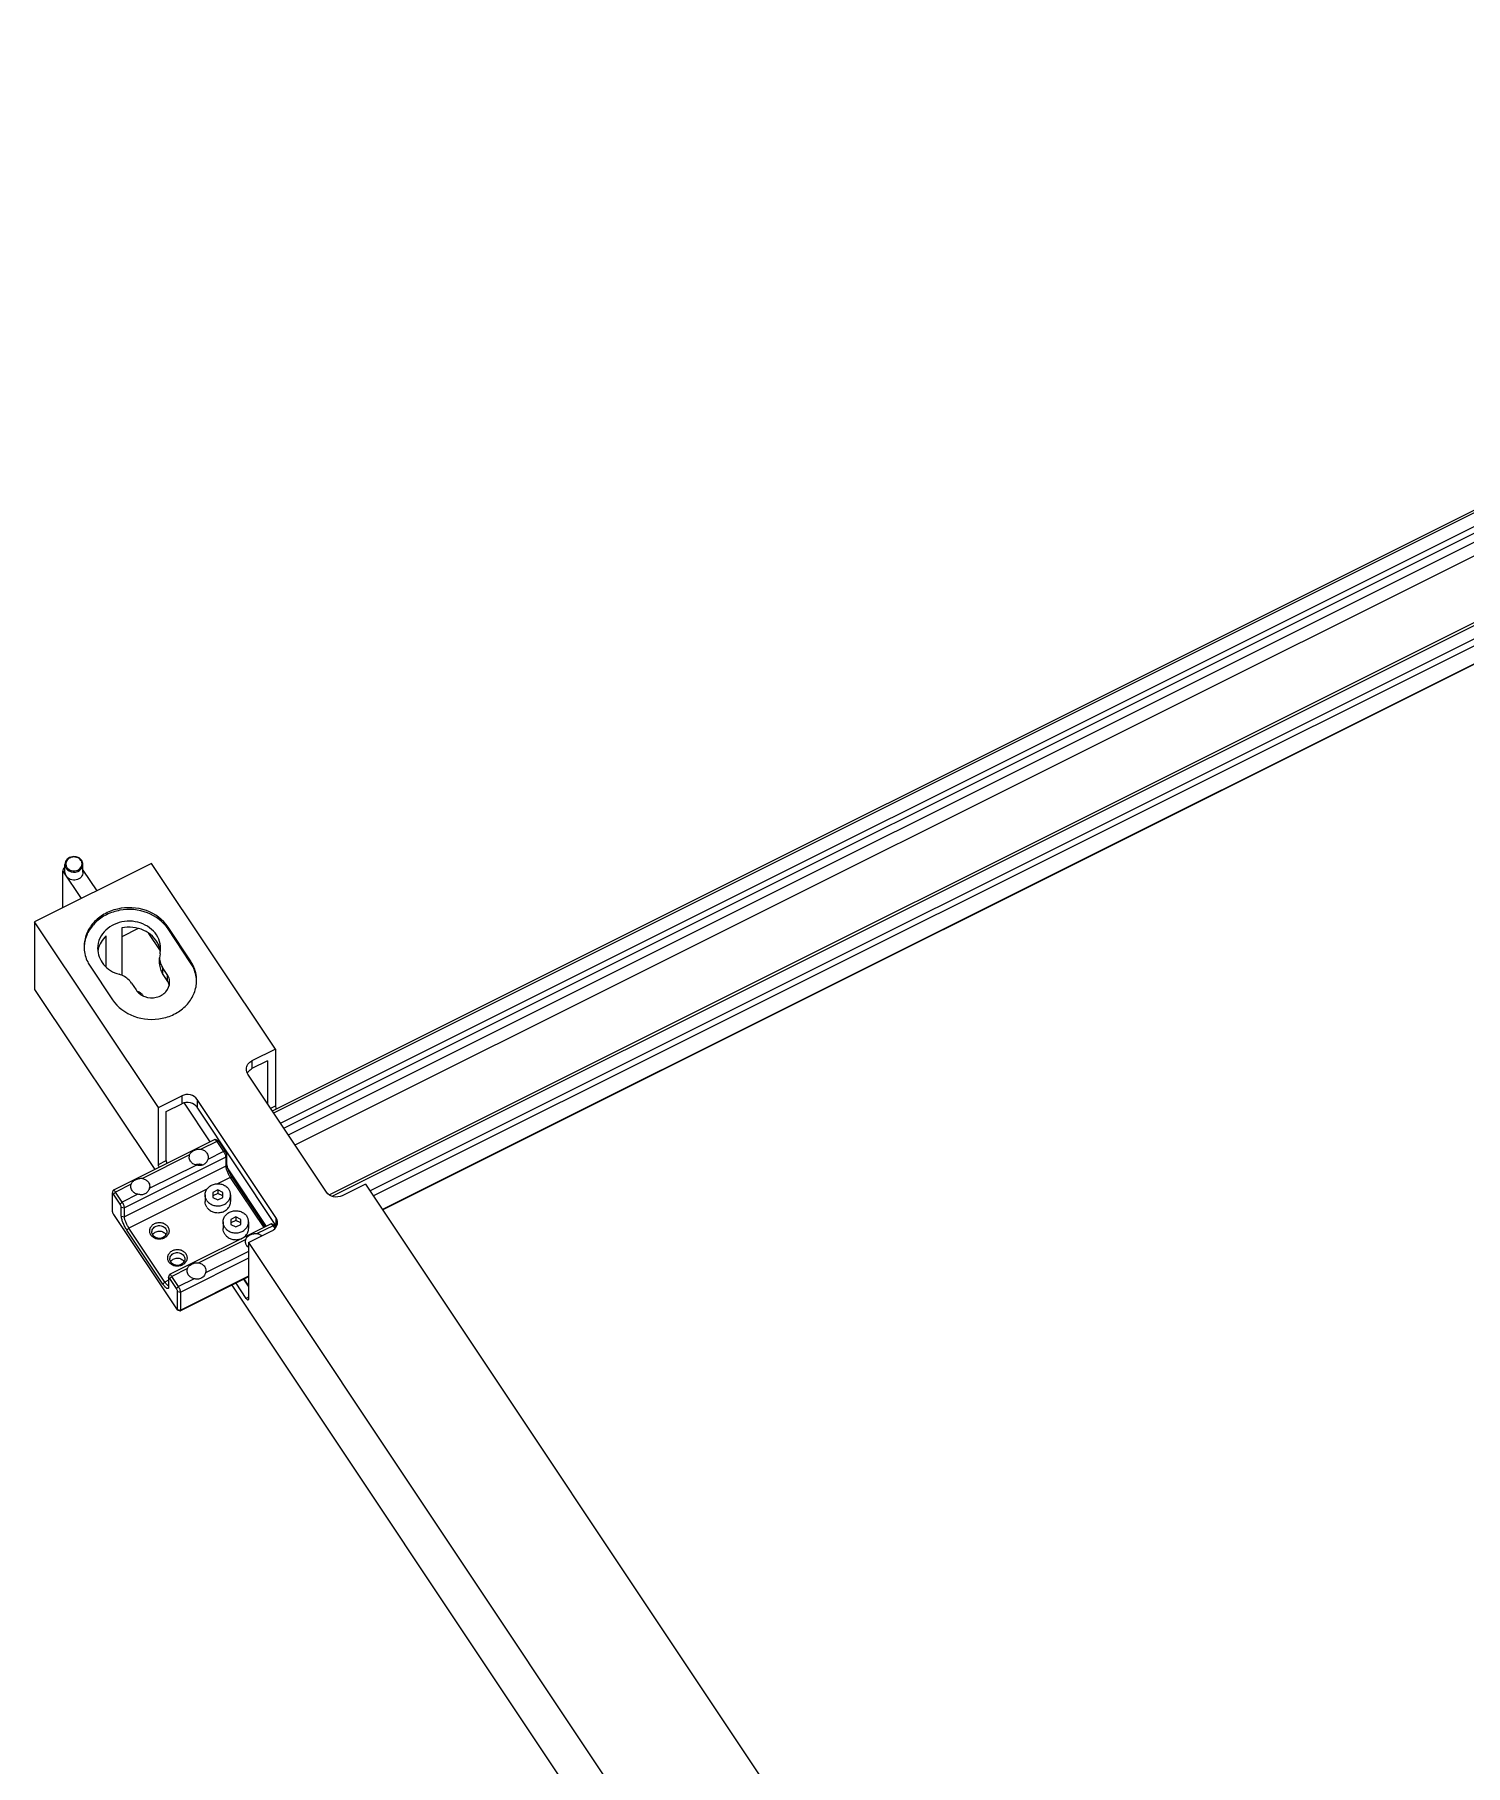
# Model space of a CAD drawing. Header units: millimetres. Extents: x 9226 to 36041, y 16031 to 21779.
# Drawn here: x 17609.1 to 17768, y 16771 to 16963.3 of the extents above; entities that cross this region are included whole.
import ezdxf

# ---------------------------------------------------------------- set-up
doc = ezdxf.new("R2010")
doc.units = ezdxf.units.MM
doc.layers.add('02___PRT_ALL_AXES', color=7, linetype='Continuous')

msp = doc.modelspace()

# ---------------------------------------------------------------- linework, layer by layer
at = {"color": 7, "linetype": 'Continuous', "lineweight": -3}
for p, q in [((17635.538, 16843.733), (17874.657, 16963.292)), ((17636.817, 16841.813), (17875.88, 16961.345)), ((17637.317, 16841.063), (17875.88, 16960.345)), ((17638.067, 16839.938), (17873.795, 16957.802)), ((17641.864, 16834.396), (17880.907, 16953.917)), ((17646.748, 16834.279), (17878.401, 16950.105)), ((17647.748, 16832.779), (17878.401, 16948.105)), ((17647.777, 16832.734), (17878.401, 16948.046)), ((17635.873, 16850.591), (17622.123, 16871.216)), ((17609.133, 16864.721), (17609.133, 16857.221)), ((17622.883, 16844.096), (17609.133, 16864.721)), ((17617.085, 16859.745), (17617.085, 16863.176)), ((17618.817, 16864.042), (17618.817, 16858.77)), ((17620.646, 16863.977), (17618.817, 16863.063)), ((17623.099, 16861.52), (17621.832, 16863.421)), ((17623.958, 16864.134), (17623.958, 16863.934)), ((17626.458, 16860.384), (17623.958, 16864.134)), ((17626.458, 16860.184), (17623.958, 16863.934)), ((17623.059, 16861.169), (17623.009, 16860.741)), ((17623.059, 16861.169), (17623.127, 16861.769)), ((17615.298, 16859.803), (17617.798, 16856.053)), ((17623.009, 16860.066), (17623.009, 16860.741)), ((17623.344, 16859.658), (17623.344, 16858.983)), ((17623.86, 16858.885), (17623.344, 16859.658)), ((17626.458, 16860.384), (17626.458, 16860.184)), ((17619.88, 16857.926), (17620.396, 16857.153)), ((17623.86, 16858.21), (17623.344, 16858.983)), ((17623.86, 16858.885), (17623.86, 16858.21)), ((17609.133, 16857.221), (17622.478, 16837.203)), ((17635.873, 16850.591), (17633.275, 16849.292)), ((17635.873, 16850.591), (17635.873, 16844.266)), ((17641.567, 16834.688), (17632.817, 16847.813)), ((17633.275, 16849.292), (17633.275, 16848.417)), ((17635.007, 16849.283), (17633.275, 16848.417)), ((17635.007, 16849.283), (17635.007, 16844.529)), ((17622.883, 16844.096), (17625.481, 16845.395)), ((17622.883, 16837.771), (17622.883, 16844.096)), ((17623.749, 16843.654), (17625.481, 16844.52)), ((17625.481, 16845.395), (17625.481, 16844.52)), ((17625.724, 16844.592), (17628.607, 16840.267)), ((17627.188, 16844.999), (17627.188, 16844.124)), ((17635.938, 16831.874), (17627.188, 16844.999)), ((17635.938, 16830.999), (17627.188, 16844.124)), ((17635.355, 16844.007), (17635.873, 16844.266)), ((17623.749, 16838.204), (17623.749, 16843.654)), ((17629.139, 16840.533), (17617.88, 16834.904)), ((17629.362, 16840.336), (17627.617, 16839.463)), ((17629.485, 16840.417), (17629.175, 16840.532)), ((17629.362, 16840.336), (17630.112, 16839.211)), ((17629.579, 16840.319), (17629.362, 16840.336)), ((17629.579, 16840.319), (17630.329, 16839.194)), ((17630.362, 16838.586), (17619.104, 16832.957)), ((17622.883, 16837.771), (17623.749, 16838.204)), ((17630.112, 16839.211), (17628.367, 16838.338)), ((17630.329, 16839.194), (17630.112, 16839.211)), ((17630.454, 16838.882), (17630.362, 16838.586)), ((17630.362, 16838.586), (17630.362, 16837.586)), ((17630.454, 16838.882), (17630.454, 16837.882)), ((17630.362, 16837.586), (17619.104, 16831.957)), ((17623.844, 16837.886), (17623.82, 16837.922)), ((17630.862, 16836.336), (17629.434, 16835.622)), ((17630.454, 16837.882), (17630.362, 16837.586)), ((17630.589, 16837.294), (17634.857, 16830.892)), ((17630.862, 16836.336), (17634.583, 16830.755)), ((17631.079, 16836.319), (17630.862, 16836.336)), ((17631.079, 16836.319), (17634.737, 16830.832)), ((17617.765, 16834.557), (17617.762, 16834.536)), ((17617.762, 16834.536), (17617.762, 16832.536)), ((17617.765, 16834.557), (17617.859, 16834.874)), ((17617.887, 16834.473), (17618.104, 16834.707)), ((17618.637, 16833.348), (17617.887, 16834.473)), ((17619.849, 16835.579), (17618.104, 16834.707)), ((17618.854, 16833.582), (17618.104, 16834.707)), ((17620.599, 16834.454), (17618.854, 16833.582)), ((17628.277, 16835.043), (17619.604, 16830.707)), ((17629.481, 16834.954), (17628.922, 16834.674)), ((17628.922, 16834.674), (17628.922, 16834.116)), ((17629.481, 16834.554), (17628.922, 16834.274)), ((17629.481, 16834.954), (17629.481, 16834.554)), ((17630.039, 16834.674), (17629.481, 16834.954)), ((17630.039, 16834.274), (17629.481, 16834.554)), ((17630.039, 16834.116), (17630.039, 16834.674)), ((17645.873, 16835.591), (17643.275, 16834.292)), ((17645.873, 16835.591), (17765.248, 16656.529)), ((17618.637, 16833.348), (17618.854, 16833.582)), ((17618.762, 16832.036), (17618.762, 16833.036)), ((17618.762, 16833.036), (17619.104, 16832.957)), ((17619.104, 16831.957), (17619.104, 16832.957)), ((17628.922, 16834.116), (17629.481, 16833.836)), ((17629.481, 16833.836), (17630.039, 16834.116)), ((17617.887, 16832.223), (17624.887, 16821.723)), ((17618.762, 16832.036), (17619.104, 16831.957)), ((17619.387, 16830.473), (17619.604, 16830.707)), ((17623.387, 16824.473), (17619.387, 16830.473)), ((17623.604, 16824.707), (17619.604, 16830.707)), ((17635.389, 16831.158), (17624.13, 16825.529)), ((17631.481, 16831.954), (17630.922, 16831.674)), ((17630.922, 16831.674), (17630.922, 16831.116)), ((17631.481, 16831.554), (17630.922, 16831.274)), ((17630.922, 16831.116), (17631.481, 16830.836)), ((17631.481, 16831.954), (17631.481, 16831.554)), ((17632.039, 16831.674), (17631.481, 16831.954)), ((17632.039, 16831.274), (17631.481, 16831.554)), ((17631.481, 16830.836), (17632.039, 16831.116)), ((17632.039, 16831.116), (17632.039, 16831.674)), ((17632.883, 16829.096), (17635.481, 16830.395)), ((17635.612, 16830.961), (17633.867, 16830.088)), ((17635.735, 16831.042), (17635.425, 16831.157)), ((17635.612, 16830.961), (17635.818, 16830.651)), ((17635.829, 16830.944), (17635.612, 16830.961)), ((17635.829, 16830.944), (17635.922, 16830.804)), ((17635.938, 16831.874), (17635.938, 16830.999)), ((17632.883, 16829.096), (17632.883, 16822.771)), ((17632.883, 16829.096), (17752.258, 16650.033)), ((17632.883, 16827.346), (17625.354, 16823.582)), ((17623.387, 16824.473), (17623.604, 16824.707)), ((17624.012, 16824.911), (17623.604, 16824.707)), ((17624.015, 16825.182), (17624.012, 16825.161)), ((17624.012, 16825.161), (17624.012, 16824.161)), ((17624.015, 16825.182), (17624.109, 16825.499)), ((17624.137, 16825.098), (17624.354, 16825.332)), ((17624.887, 16823.973), (17624.137, 16825.098)), ((17626.099, 16826.204), (17624.354, 16825.332)), ((17625.104, 16824.207), (17624.354, 16825.332)), ((17626.849, 16825.079), (17625.104, 16824.207)), ((17632.883, 16825.287), (17625.327, 16821.509)), ((17632.883, 16825.346), (17625.354, 16821.582)), ((17632.633, 16822.896), (17631.5, 16824.595)), ((17632.883, 16824.253), (17632.366, 16825.028)), ((17632.883, 16824.328), (17632.403, 16825.047)), ((17624.012, 16824.161), (17624, 16824.054)), ((17624.887, 16823.973), (17625.104, 16824.207)), ((17625.012, 16821.661), (17625.012, 16823.661)), ((17625.012, 16823.661), (17625.354, 16823.582)), ((17625.354, 16821.582), (17625.354, 16823.582)), ((17631.037, 16824.364), (17751.853, 16643.14)), ((17632.883, 16823.021), (17632.633, 16822.896)), ((17632.883, 16822.771), (17632.856, 16822.699)), ((17624.981, 16821.625), (17625.291, 16821.51)), ((17625.012, 16821.661), (17625.354, 16821.582))]:
    msp.add_line(p, q, dxfattribs=at)
for centre, radius, start, end in [((17613.447, 16871.275), 0.886, 228.26237, 239.40223), ((17618.379, 16861.969), 3.752, 180.00327, 183.01692), ((17618.78, 16861.091), 2.652, 167.802, 171.30641), ((17620.388, 16861.068), 2.743, 14.27538, 24.38868), ((17620.467, 16861.089), 2.661, 7.75745, 14.245), ((17622.494, 16857.299), 1.641, 23.79546, 33.70389), ((17622.558, 16857.327), 1.571, 13.07667, 23.80462), ((17622.621, 16858.018), 1.507, 0.01107, 11.52402), ((17623.388, 16858.218), 3.739, 356.84411, 0.00268), ((17635.083, 16830.429), 1.027, 27.73322, 33.69294)]:
    msp.add_arc(centre, radius, start, end, dxfattribs=at)
for points in [[(17612.572, 16871.422), (17612.527, 16871.324), (17612.503, 16871.214), (17612.503, 16871.106)], [(17612.503, 16871.106), (17612.503, 16870.955), (17612.553, 16870.799), (17612.637, 16870.673)], [(17612.605, 16871.098), (17612.616, 16870.981), (17612.658, 16870.864), (17612.723, 16870.766)], [(17612.723, 16870.766), (17612.761, 16870.71), (17612.806, 16870.659), (17612.857, 16870.614)], [(17613.637, 16871.927), (17613.505, 16871.944), (17613.366, 16871.935), (17613.238, 16871.901)], [(17614.066, 16871.821), (17613.941, 16871.896), (17613.797, 16871.943), (17613.652, 16871.962)], [(17614.369, 16871.539), (17614.292, 16871.654), (17614.185, 16871.751), (17614.066, 16871.821)], [(17614.4, 16871.214), (17614.39, 16871.331), (17614.347, 16871.448), (17614.282, 16871.546)], [(17614.341, 16870.871), (17614.389, 16870.977), (17614.41, 16871.099), (17614.4, 16871.214)], [(17614.503, 16871.106), (17614.503, 16871.257), (17614.453, 16871.413), (17614.369, 16871.539)], [(17614.434, 16870.79), (17614.478, 16870.888), (17614.503, 16870.998), (17614.503, 16871.106)], [(17612.637, 16870.673), (17612.674, 16870.617), (17612.718, 16870.565), (17612.767, 16870.519)], [(17617.085, 16863.176), (17616.861, 16862.971), (17616.663, 16862.732), (17616.509, 16862.47)], [(17616.393, 16862.926), (17616.223, 16862.569), (17616.128, 16862.164), (17616.128, 16861.769)], [(17616.509, 16862.47), (17616.361, 16862.217), (17616.25, 16861.938), (17616.188, 16861.652)], [(17623.009, 16860.741), (17623.009, 16860.53), (17623.046, 16860.317), (17623.115, 16860.118)], [(17623.009, 16860.066), (17623.009, 16859.862), (17623.043, 16859.655), (17623.108, 16859.462)], [(17623.108, 16859.462), (17623.165, 16859.293), (17623.245, 16859.131), (17623.344, 16858.983)], [(17623.115, 16860.118), (17623.171, 16859.956), (17623.249, 16859.801), (17623.344, 16859.658)], [(17624.097, 16858.319), (17624.056, 16858.52), (17623.973, 16858.714), (17623.86, 16858.885)], [(17632.817, 16847.813), (17632.713, 16847.97), (17632.65, 16848.166), (17632.65, 16848.355)], [(17632.758, 16847.92), (17632.798, 16847.998), (17632.849, 16848.072), (17632.908, 16848.139)], [(17632.908, 16848.139), (17633.01, 16848.253), (17633.138, 16848.348), (17633.275, 16848.417)], [(17636.106, 16831.332), (17636.106, 16831.521), (17636.043, 16831.717), (17635.938, 16831.874)], [(17636.063, 16831.052), (17636.091, 16831.143), (17636.106, 16831.238), (17636.106, 16831.332)]]:
    msp.add_open_spline(points, degree=3, dxfattribs=at)
for points, knots in [([(17613.652, 16871.962), (17613.435, 16871.991), (17612.989, 16871.927), (17612.656, 16871.608), (17612.572, 16871.422)], [0, 0, 0, 0, 0.5182863, 1, 1, 1, 1]), ([(17613.238, 16871.901), (17613.055, 16871.852), (17612.716, 16871.654), (17612.59, 16871.27), (17612.605, 16871.098)], [0, 0, 0, 0, 0.5216558, 1, 1, 1, 1]), ([(17612.767, 16870.519), (17613, 16870.301), (17613.694, 16870.099), (17614.307, 16870.511), (17614.434, 16870.79)], [0, 0, 0, 0, 0.5103461, 1, 1, 1, 1]), ([(17612.996, 16870.512), (17613.219, 16870.38), (17613.777, 16870.3), (17614.239, 16870.648), (17614.341, 16870.871)], [0, 0, 0, 0, 0.5146631, 1, 1, 1, 1]), ([(17614.282, 16871.546), (17614.178, 16871.702), (17613.951, 16871.862), (17613.703, 16871.918), (17613.637, 16871.927)], [0, 0, 0, 0, 0.7378243, 1, 1, 1, 1]), ([(17623.958, 16864.134), (17623.397, 16864.975), (17621.578, 16866.294), (17618.824, 16866.421), (17616.829, 16865.65), (17615.613, 16864.679), (17614.815, 16863.409), (17614.628, 16862.441), (17614.628, 16861.969)], [0, 0, 0, 0, 0.2477062, 0.5099451, 0.6400479, 0.765005, 0.8843447, 1, 1, 1, 1]), ([(17623.958, 16863.934), (17623.419, 16864.741), (17621.7, 16866.025), (17619.069, 16866.235), (17617.112, 16865.593), (17615.875, 16864.737), (17614.996, 16863.584), (17614.71, 16862.674), (17614.655, 16862.221)], [0, 0, 0, 0, 0.2465385, 0.5077957, 0.6380901, 0.7638007, 0.884032, 1, 1, 1, 1]), ([(17623.128, 16861.769), (17623.128, 16862.116), (17622.982, 16862.83), (17622.152, 16864.076), (17620.316, 16864.976), (17617.937, 16864.695), (17616.708, 16863.585), (17616.393, 16862.926)], [0, 0, 0, 0, 0.1165566, 0.2370696, 0.4919815, 0.7550291, 1, 1, 1, 1]), ([(17622.886, 16862.2), (17622.573, 16862.891), (17621.297, 16864.059), (17619.615, 16864.207), (17618.817, 16864.042)], [0, 0, 0, 0, 0.4818637, 1, 1, 1, 1]), ([(17614.633, 16861.771), (17614.66, 16861.253), (17614.849, 16860.555), (17615.199, 16859.951), (17615.298, 16859.803)], [0, 0, 0, 0, 0.7449159, 1, 1, 1, 1]), ([(17616.128, 16861.769), (17616.128, 16861.139), (17616.65, 16859.801), (17617.856, 16859.087), (17618.512, 16858.896)], [0, 0, 0, 0, 0.4794417, 1, 1, 1, 1]), ([(17627.128, 16858.219), (17627.128, 16858.785), (17626.945, 16859.56), (17626.566, 16860.222), (17626.458, 16860.384)], [0, 0, 0, 0, 0.7444599, 1, 1, 1, 1]), ([(17627.123, 16858.216), (17627.095, 16858.735), (17626.906, 16859.432), (17626.556, 16860.036), (17626.458, 16860.184)], [0, 0, 0, 0, 0.7450472, 1, 1, 1, 1]), ([(17617.798, 16856.053), (17618.348, 16855.227), (17620.122, 16853.925), (17622.82, 16853.759), (17624.799, 16854.47), (17626.026, 16855.389), (17626.863, 16856.605), (17627.096, 16857.548), (17627.122, 16858.012)], [0, 0, 0, 0, 0.2471803, 0.5089923, 0.6391957, 0.7645032, 0.8842375, 1, 1, 1, 1]), ([(17619.88, 16857.926), (17619.804, 16858.04), (17619.445, 16858.48), (17618.923, 16858.776), (17618.512, 16858.896)], [0, 0, 0, 0, 0.2426117, 1, 1, 1, 1]), ([(17620.396, 16857.153), (17620.62, 16856.816), (17621.348, 16856.289), (17622.449, 16856.237), (17623.247, 16856.547), (17623.879, 16857.044), (17624.128, 16857.641), (17624.128, 16858.019)], [0, 0, 0, 0, 0.2486924, 0.5119558, 0.6425666, 0.7680098, 1, 1, 1, 1]), ([(17632.65, 16848.355), (17632.65, 16848.543), (17632.777, 16848.941), (17633.094, 16849.202), (17633.275, 16849.292)], [0, 0, 0, 0, 0.4833592, 1, 1, 1, 1]), ([(17627.188, 16844.999), (17627.02, 16845.251), (17626.437, 16845.619), (17625.765, 16845.537), (17625.481, 16845.395)], [0, 0, 0, 0, 0.4883826, 1, 1, 1, 1]), ([(17627.188, 16844.124), (17627.02, 16844.376), (17626.437, 16844.744), (17625.765, 16844.662), (17625.481, 16844.52)], [0, 0, 0, 0, 0.4883826, 1, 1, 1, 1]), ([(17635.873, 16844.266), (17635.873, 16844.246), (17635.886, 16844.135), (17635.924, 16844.03), (17635.959, 16843.948)], [0, 0, 0, 0, 0.1867701, 1, 1, 1, 1]), ([(17629.139, 16840.533), (17629.141, 16840.534), (17629.153, 16840.538), (17629.166, 16840.536), (17629.175, 16840.532)], [0, 0, 0, 0, 0.2215977, 1, 1, 1, 1]), ([(17629.175, 16840.532), (17629.189, 16840.527), (17629.22, 16840.507), (17629.286, 16840.444), (17629.331, 16840.382), (17629.362, 16840.336)], [0, 0, 0, 0, 0.1648311, 0.3902179, 1, 1, 1, 1]), ([(17629.485, 16840.417), (17629.502, 16840.411), (17629.536, 16840.378), (17629.563, 16840.342), (17629.579, 16840.319)], [0, 0, 0, 0, 0.3888628, 1, 1, 1, 1]), ([(17623.749, 16838.204), (17623.749, 16838.186), (17623.759, 16838.088), (17623.791, 16837.995), (17623.82, 16837.922)], [0, 0, 0, 0, 0.1893398, 1, 1, 1, 1]), ([(17630.112, 16839.211), (17630.183, 16839.105), (17630.269, 16838.939), (17630.342, 16838.726), (17630.362, 16838.628), (17630.362, 16838.586)], [0, 0, 0, 0, 0.562563, 0.8148124, 1, 1, 1, 1]), ([(17630.329, 16839.194), (17630.364, 16839.141), (17630.407, 16839.058), (17630.444, 16838.952), (17630.454, 16838.902), (17630.454, 16838.882)], [0, 0, 0, 0, 0.5625527, 0.8148066, 1, 1, 1, 1]), ([(17622.969, 16837.452), (17622.956, 16837.483), (17622.917, 16837.586), (17622.883, 16837.694), (17622.883, 16837.771)], [0, 0, 0, 0, 0.3040523, 1, 1, 1, 1]), ([(17626.95, 16837.749), (17627.089, 16837.802), (17627.39, 16837.852), (17627.688, 16837.785), (17627.822, 16837.723)], [0, 0, 0, 0, 0.500952, 1, 1, 1, 1]), ([(17627.119, 16837.699), (17627.207, 16837.724), (17627.393, 16837.746), (17627.576, 16837.709), (17627.661, 16837.676)], [0, 0, 0, 0, 0.5011157, 1, 1, 1, 1]), ([(17630.362, 16837.586), (17630.362, 16837.548), (17630.371, 16837.464), (17630.413, 16837.271), (17630.509, 16836.996), (17630.664, 16836.661), (17630.792, 16836.44), (17630.862, 16836.336)], [0, 0, 0, 0, 0.0826969, 0.1853146, 0.4373164, 0.7223685, 1, 1, 1, 1]), ([(17630.454, 16837.882), (17630.454, 16837.835), (17630.465, 16837.73), (17630.517, 16837.488), (17630.637, 16837.145), (17630.831, 16836.726), (17630.992, 16836.45), (17631.079, 16836.319)], [0, 0, 0, 0, 0.0827028, 0.1853091, 0.4373155, 0.7223759, 1, 1, 1, 1]), ([(17617.887, 16834.473), (17617.874, 16834.493), (17617.851, 16834.525), (17617.818, 16834.558), (17617.795, 16834.572), (17617.781, 16834.575), (17617.769, 16834.569), (17617.766, 16834.561), (17617.765, 16834.557)], [0, 0, 0, 0, 0.400235, 0.6919062, 0.7916329, 0.864516, 0.9258416, 1, 1, 1, 1]), ([(17617.88, 16834.904), (17617.878, 16834.903), (17617.867, 16834.896), (17617.862, 16834.883), (17617.859, 16834.874)], [0, 0, 0, 0, 0.2215189, 1, 1, 1, 1]), ([(17618.104, 16834.707), (17618.083, 16834.739), (17618.042, 16834.795), (17617.988, 16834.855), (17617.947, 16834.888), (17617.918, 16834.905), (17617.892, 16834.91), (17617.88, 16834.904)], [0, 0, 0, 0, 0.3714583, 0.6674595, 0.7822184, 0.8741057, 1, 1, 1, 1]), ([(17643.275, 16834.292), (17642.99, 16834.15), (17642.319, 16834.068), (17641.736, 16834.436), (17641.567, 16834.688)], [0, 0, 0, 0, 0.5116174, 1, 1, 1, 1]), ([(17617.762, 16832.536), (17617.762, 16832.515), (17617.772, 16832.466), (17617.809, 16832.359), (17617.852, 16832.276), (17617.887, 16832.223)], [0, 0, 0, 0, 0.1851934, 0.4374473, 1, 1, 1, 1]), ([(17618.762, 16833.036), (17618.762, 16833.057), (17618.752, 16833.106), (17618.716, 16833.213), (17618.673, 16833.295), (17618.637, 16833.348)], [0, 0, 0, 0, 0.1851934, 0.4374473, 1, 1, 1, 1]), ([(17619.104, 16832.957), (17619.104, 16832.998), (17619.084, 16833.097), (17619.01, 16833.31), (17618.924, 16833.476), (17618.854, 16833.582)], [0, 0, 0, 0, 0.1851876, 0.437437, 1, 1, 1, 1]), ([(17619.387, 16830.473), (17619.3, 16830.604), (17619.14, 16830.88), (17618.946, 16831.299), (17618.826, 16831.642), (17618.773, 16831.884), (17618.762, 16831.989), (17618.762, 16832.036)], [0, 0, 0, 0, 0.2776241, 0.5626845, 0.8146909, 0.9172972, 1, 1, 1, 1]), ([(17619.604, 16830.707), (17619.534, 16830.811), (17619.406, 16831.032), (17619.25, 16831.367), (17619.155, 16831.642), (17619.113, 16831.835), (17619.104, 16831.919), (17619.104, 16831.957)], [0, 0, 0, 0, 0.2776315, 0.5626836, 0.8146854, 0.9173031, 1, 1, 1, 1]), ([(17622.054, 16829.932), (17621.986, 16830.034), (17621.891, 16830.27), (17621.921, 16830.651), (17622.118, 16830.987), (17622.443, 16831.228), (17622.844, 16831.344), (17623.266, 16831.321), (17623.647, 16831.161), (17623.845, 16830.971), (17623.916, 16830.863)], [0, 0, 0, 0, 0.117856, 0.2338138, 0.3534079, 0.4797295, 0.6117917, 0.7455219, 0.8760105, 1, 1, 1, 1]), ([(17623.916, 16830.863), (17623.985, 16830.76), (17624.08, 16830.525), (17624.05, 16830.144), (17623.853, 16829.807), (17623.528, 16829.566), (17623.127, 16829.451), (17622.705, 16829.474), (17622.323, 16829.633), (17622.126, 16829.824), (17622.054, 16829.932)], [0, 0, 0, 0, 0.117856, 0.2338138, 0.3534079, 0.4797295, 0.6117917, 0.7455219, 0.8760105, 1, 1, 1, 1]), ([(17622.16, 16830.272), (17622.16, 16830.35), (17622.191, 16830.51), (17622.323, 16830.72), (17622.524, 16830.88), (17622.771, 16830.975), (17623.04, 16830.998), (17623.303, 16830.945), (17623.534, 16830.823), (17623.654, 16830.698), (17623.7, 16830.63)], [0, 0, 0, 0, 0.1149883, 0.2336335, 0.3578641, 0.4872103, 0.6192434, 0.7505803, 0.8780737, 1, 1, 1, 1]), ([(17623.7, 16830.63), (17623.735, 16830.577), (17623.791, 16830.461), (17623.81, 16830.335), (17623.81, 16830.272)], [0, 0, 0, 0, 0.5052831, 1, 1, 1, 1]), ([(17635.389, 16831.158), (17635.391, 16831.159), (17635.403, 16831.163), (17635.416, 16831.161), (17635.425, 16831.157)], [0, 0, 0, 0, 0.2215977, 1, 1, 1, 1]), ([(17635.425, 16831.157), (17635.439, 16831.152), (17635.47, 16831.132), (17635.536, 16831.069), (17635.581, 16831.007), (17635.612, 16830.961)], [0, 0, 0, 0, 0.1648311, 0.3902179, 1, 1, 1, 1]), ([(17635.481, 16830.395), (17635.55, 16830.43), (17635.804, 16830.585), (17635.998, 16830.843), (17636.063, 16831.052)], [0, 0, 0, 0, 0.2624363, 1, 1, 1, 1]), ([(17635.735, 16831.042), (17635.752, 16831.036), (17635.786, 16831.003), (17635.813, 16830.967), (17635.829, 16830.944)], [0, 0, 0, 0, 0.3888628, 1, 1, 1, 1]), ([(17622.271, 16829.915), (17622.236, 16829.968), (17622.18, 16830.083), (17622.16, 16830.21), (17622.16, 16830.272)], [0, 0, 0, 0, 0.5052831, 1, 1, 1, 1]), ([(17623.81, 16830.272), (17623.81, 16830.194), (17623.78, 16830.035), (17623.648, 16829.825), (17623.447, 16829.665), (17623.2, 16829.569), (17622.931, 16829.547), (17622.668, 16829.599), (17622.437, 16829.722), (17622.317, 16829.846), (17622.271, 16829.915)], [0, 0, 0, 0, 0.1149883, 0.2336335, 0.3578641, 0.4872103, 0.6192434, 0.7505803, 0.8780737, 1, 1, 1, 1]), ([(17624.054, 16826.932), (17623.986, 16827.034), (17623.891, 16827.27), (17623.921, 16827.651), (17624.118, 16827.987), (17624.443, 16828.228), (17624.844, 16828.344), (17625.266, 16828.321), (17625.647, 16828.161), (17625.845, 16827.971), (17625.916, 16827.863)], [0, 0, 0, 0, 0.117856, 0.2338138, 0.3534079, 0.4797295, 0.6117917, 0.7455219, 0.8760105, 1, 1, 1, 1]), ([(17625.916, 16827.863), (17625.985, 16827.76), (17626.08, 16827.525), (17626.05, 16827.144), (17625.853, 16826.807), (17625.528, 16826.566), (17625.127, 16826.451), (17624.705, 16826.474), (17624.323, 16826.633), (17624.126, 16826.824), (17624.054, 16826.932)], [0, 0, 0, 0, 0.117856, 0.2338138, 0.3534079, 0.4797295, 0.6117917, 0.7455219, 0.8760105, 1, 1, 1, 1]), ([(17624.16, 16827.272), (17624.16, 16827.35), (17624.191, 16827.51), (17624.323, 16827.72), (17624.524, 16827.88), (17624.771, 16827.975), (17625.04, 16827.998), (17625.303, 16827.945), (17625.534, 16827.823), (17625.654, 16827.698), (17625.7, 16827.63)], [0, 0, 0, 0, 0.1149883, 0.2336335, 0.3578641, 0.4872103, 0.6192434, 0.7505803, 0.8780737, 1, 1, 1, 1]), ([(17624.271, 16826.915), (17624.236, 16826.968), (17624.18, 16827.083), (17624.16, 16827.21), (17624.16, 16827.272)], [0, 0, 0, 0, 0.5052831, 1, 1, 1, 1]), ([(17625.81, 16827.272), (17625.81, 16827.194), (17625.78, 16827.035), (17625.648, 16826.825), (17625.447, 16826.665), (17625.2, 16826.569), (17624.931, 16826.547), (17624.668, 16826.599), (17624.437, 16826.722), (17624.317, 16826.846), (17624.271, 16826.915)], [0, 0, 0, 0, 0.1149883, 0.2336335, 0.3578641, 0.4872103, 0.6192434, 0.7505803, 0.8780737, 1, 1, 1, 1]), ([(17625.7, 16827.63), (17625.735, 16827.577), (17625.791, 16827.461), (17625.81, 16827.335), (17625.81, 16827.272)], [0, 0, 0, 0, 0.5052831, 1, 1, 1, 1]), ([(17624.014, 16824.305), (17623.986, 16824.307), (17623.919, 16824.34), (17623.823, 16824.423), (17623.714, 16824.549), (17623.641, 16824.65), (17623.604, 16824.707)], [0, 0, 0, 0, 0.146086, 0.3641879, 0.6528421, 1, 1, 1, 1]), ([(17624.137, 16825.098), (17624.124, 16825.118), (17624.101, 16825.15), (17624.068, 16825.183), (17624.045, 16825.197), (17624.031, 16825.2), (17624.019, 16825.194), (17624.016, 16825.186), (17624.015, 16825.182)], [0, 0, 0, 0, 0.400235, 0.6919062, 0.7916329, 0.864516, 0.9258416, 1, 1, 1, 1]), ([(17624.13, 16825.529), (17624.128, 16825.528), (17624.117, 16825.521), (17624.112, 16825.508), (17624.109, 16825.499)], [0, 0, 0, 0, 0.2215189, 1, 1, 1, 1]), ([(17624.354, 16825.332), (17624.333, 16825.364), (17624.292, 16825.42), (17624.238, 16825.48), (17624.197, 16825.513), (17624.168, 16825.53), (17624.142, 16825.535), (17624.13, 16825.529)], [0, 0, 0, 0, 0.3714583, 0.6674595, 0.7822184, 0.8741057, 1, 1, 1, 1]), ([(17624, 16824.054), (17623.993, 16824.034), (17623.98, 16824.004), (17623.948, 16823.98), (17623.91, 16823.968), (17623.85, 16823.98), (17623.773, 16824.024), (17623.686, 16824.098), (17623.548, 16824.245), (17623.452, 16824.377), (17623.387, 16824.473)], [0, 0, 0, 0, 0.0739487, 0.1051053, 0.1360876, 0.2088536, 0.308444, 0.4391652, 0.6003023, 1, 1, 1, 1]), ([(17625.012, 16823.661), (17625.012, 16823.682), (17625.002, 16823.731), (17624.966, 16823.838), (17624.923, 16823.92), (17624.887, 16823.973)], [0, 0, 0, 0, 0.1851934, 0.4374473, 1, 1, 1, 1]), ([(17625.354, 16823.582), (17625.354, 16823.623), (17625.334, 16823.722), (17625.26, 16823.935), (17625.174, 16824.101), (17625.104, 16824.207)], [0, 0, 0, 0, 0.1851876, 0.437437, 1, 1, 1, 1]), ([(17632.856, 16822.699), (17632.827, 16822.684), (17632.721, 16822.766), (17632.671, 16822.839), (17632.633, 16822.896)], [0, 0, 0, 0, 0.3245067, 1, 1, 1, 1]), ([(17624.887, 16821.723), (17624.903, 16821.7), (17624.93, 16821.664), (17624.964, 16821.631), (17624.981, 16821.625)], [0, 0, 0, 0, 0.6111372, 1, 1, 1, 1]), ([(17624.981, 16821.625), (17624.985, 16821.624), (17624.994, 16821.621), (17625.006, 16821.628), (17625.012, 16821.643), (17625.012, 16821.654), (17625.012, 16821.661)], [0, 0, 0, 0, 0.2314874, 0.425041, 0.6659153, 1, 1, 1, 1]), ([(17625.291, 16821.51), (17625.294, 16821.509), (17625.306, 16821.505), (17625.32, 16821.505), (17625.327, 16821.509)], [0, 0, 0, 0, 0.2933967, 1, 1, 1, 1]), ([(17625.327, 16821.509), (17625.332, 16821.512), (17625.343, 16821.521), (17625.352, 16821.547), (17625.354, 16821.569), (17625.354, 16821.582)], [0, 0, 0, 0, 0.1851231, 0.5289345, 1, 1, 1, 1])]:
    msp.add_open_spline(points, degree=3, knots=knots, dxfattribs=at)
at = {"layer": '02___PRT_ALL_AXES', "color": 7, "linetype": 'Continuous', "lineweight": -3}
for p, q in [((17635.692, 16843.501), (17871.862, 16961.586)), ((17636.442, 16842.376), (17872.612, 16960.461)), ((17642.182, 16834.246), (17878.112, 16952.211)), ((17646.373, 16834.841), (17878.401, 16950.855)), ((17622.123, 16871.216), (17609.133, 16864.721)), ((17612.503, 16870.231), (17612.503, 16871.106)), ((17614.503, 16870.231), (17614.503, 16871.106)), ((17612.262, 16866.286), (17612.262, 16870.361)), ((17612.262, 16870.361), (17614.299, 16867.304)), ((17612.637, 16869.798), (17612.503, 16870.231)), ((17614.503, 16870.463), (17616.031, 16868.17)), ((17626.344, 16838.827), (17621.122, 16836.216)), ((17627.094, 16837.702), (17621.872, 16835.091)), ((17628.061, 16834.395), (17628.061, 16833.645)), ((17630.901, 16834.395), (17630.901, 16833.645)), ((17630.061, 16831.395), (17630.061, 16830.645)), ((17632.901, 16831.395), (17632.901, 16830.645)), ((17632.594, 16829.452), (17627.372, 16826.841)), ((17632.883, 16828.096), (17628.122, 16825.716))]:
    msp.add_line(p, q, dxfattribs=at)
for centre, radius, start, end in [((17613.308, 16870.181), 1.067, 140.33544, 148.3041), ((17619.803, 16855.266), 1.89, 42.42598, 54.01874), ((17623.128, 16829.624), 0.687, 29.51547, 33.69494), ((17625.128, 16826.624), 0.687, 29.51547, 33.69494)]:
    msp.add_arc(centre, radius, start, end, dxfattribs=at)
for points in [[(17612.4, 16870.741), (17612.329, 16870.626), (17612.28, 16870.494), (17612.262, 16870.361)], [(17620.913, 16856.795), (17620.814, 16856.868), (17620.706, 16856.931), (17620.595, 16856.985)], [(17626.306, 16838.582), (17626.306, 16838.665), (17626.319, 16838.748), (17626.344, 16838.827)], [(17628.406, 16838.582), (17628.406, 16838.5), (17628.392, 16838.417), (17628.367, 16838.338)], [(17619.81, 16835.335), (17619.81, 16835.417), (17619.824, 16835.501), (17619.849, 16835.579)], [(17621.91, 16835.335), (17621.91, 16835.252), (17621.897, 16835.169), (17621.872, 16835.091)], [(17632.556, 16829.207), (17632.556, 16829.29), (17632.569, 16829.373), (17632.594, 16829.452)], [(17626.06, 16825.96), (17626.06, 16826.042), (17626.074, 16826.126), (17626.099, 16826.204)], [(17628.16, 16825.96), (17628.16, 16825.877), (17628.147, 16825.794), (17628.122, 16825.716)]]:
    msp.add_open_spline(points, degree=3, dxfattribs=at)
for points, knots in [([(17614.503, 16870.231), (17614.503, 16870.042), (17614.335, 16869.639), (17613.765, 16869.335), (17613.114, 16869.366), (17612.749, 16869.63), (17612.637, 16869.798)], [0, 0, 0, 0, 0.2326986, 0.4864977, 0.7504877, 1, 1, 1, 1]), ([(17626.446, 16838.128), (17626.401, 16838.195), (17626.33, 16838.342), (17626.306, 16838.503), (17626.306, 16838.582)], [0, 0, 0, 0, 0.5052956, 1, 1, 1, 1]), ([(17626.344, 16838.827), (17626.362, 16838.882), (17626.411, 16838.986), (17626.524, 16839.12), (17626.666, 16839.231), (17626.832, 16839.325), (17627.016, 16839.404), (17627.275, 16839.482), (17627.486, 16839.492), (17627.617, 16839.463)], [0, 0, 0, 0, 0.1136701, 0.22467, 0.341142, 0.4672264, 0.6003702, 0.734954, 1, 1, 1, 1]), ([(17627.094, 16837.702), (17626.962, 16837.731), (17626.713, 16837.833), (17626.517, 16838.021), (17626.446, 16838.128)], [0, 0, 0, 0, 0.5128797, 1, 1, 1, 1]), ([(17628.367, 16838.338), (17628.328, 16838.216), (17628.202, 16837.982), (17627.948, 16837.76), (17627.696, 16837.671), (17627.428, 16837.642), (17627.226, 16837.672), (17627.094, 16837.702)], [0, 0, 0, 0, 0.242731, 0.4935615, 0.6183316, 0.743481, 1, 1, 1, 1]), ([(17627.617, 16839.463), (17627.749, 16839.434), (17627.998, 16839.332), (17628.194, 16839.144), (17628.265, 16839.037)], [0, 0, 0, 0, 0.5128797, 1, 1, 1, 1]), ([(17628.265, 16839.037), (17628.31, 16838.97), (17628.381, 16838.823), (17628.406, 16838.662), (17628.406, 16838.582)], [0, 0, 0, 0, 0.5052956, 1, 1, 1, 1]), ([(17619.849, 16835.579), (17619.867, 16835.634), (17619.916, 16835.739), (17620.028, 16835.872), (17620.171, 16835.983), (17620.337, 16836.077), (17620.521, 16836.157), (17620.78, 16836.234), (17620.991, 16836.245), (17621.122, 16836.216)], [0, 0, 0, 0, 0.1136701, 0.22467, 0.341142, 0.4672264, 0.6003702, 0.734954, 1, 1, 1, 1]), ([(17621.122, 16836.216), (17621.254, 16836.186), (17621.503, 16836.084), (17621.699, 16835.896), (17621.77, 16835.79)], [0, 0, 0, 0, 0.5128797, 1, 1, 1, 1]), ([(17619.951, 16834.88), (17619.906, 16834.948), (17619.835, 16835.094), (17619.81, 16835.256), (17619.81, 16835.335)], [0, 0, 0, 0, 0.5052956, 1, 1, 1, 1]), ([(17620.599, 16834.454), (17620.467, 16834.484), (17620.218, 16834.585), (17620.022, 16834.774), (17619.951, 16834.88)], [0, 0, 0, 0, 0.5128797, 1, 1, 1, 1]), ([(17621.872, 16835.091), (17621.833, 16834.969), (17621.707, 16834.734), (17621.453, 16834.512), (17621.201, 16834.424), (17620.933, 16834.395), (17620.731, 16834.425), (17620.599, 16834.454)], [0, 0, 0, 0, 0.242731, 0.4935615, 0.6183316, 0.743481, 1, 1, 1, 1]), ([(17621.77, 16835.79), (17621.815, 16835.722), (17621.886, 16835.576), (17621.91, 16835.414), (17621.91, 16835.335)], [0, 0, 0, 0, 0.5052956, 1, 1, 1, 1]), ([(17628.061, 16834.395), (17628.061, 16834.462), (17628.073, 16834.597), (17628.131, 16834.794), (17628.224, 16834.979), (17628.395, 16835.208), (17628.686, 16835.441), (17629.111, 16835.605), (17629.574, 16835.644), (17630.027, 16835.554), (17630.425, 16835.343), (17630.631, 16835.128), (17630.71, 16835.01)], [0, 0, 0, 0, 0.0574412, 0.1153805, 0.1742514, 0.2343715, 0.3584823, 0.4877045, 0.6196102, 0.7508207, 0.878199, 1, 1, 1, 1]), ([(17628.251, 16833.78), (17628.19, 16833.871), (17628.094, 16834.07), (17628.061, 16834.288), (17628.061, 16834.395)], [0, 0, 0, 0, 0.5052553, 1, 1, 1, 1]), ([(17628.251, 16833.78), (17628.33, 16833.662), (17628.536, 16833.447), (17628.934, 16833.236), (17629.387, 16833.146), (17629.85, 16833.185), (17630.275, 16833.349), (17630.567, 16833.582), (17630.737, 16833.811), (17630.831, 16833.996), (17630.888, 16834.193), (17630.901, 16834.328), (17630.901, 16834.395)], [0, 0, 0, 0, 0.121801, 0.2491793, 0.3803898, 0.5122955, 0.6415177, 0.7656285, 0.8257486, 0.8846195, 0.9425588, 1, 1, 1, 1]), ([(17630.901, 16834.395), (17630.901, 16834.502), (17630.867, 16834.72), (17630.771, 16834.919), (17630.71, 16835.01)], [0, 0, 0, 0, 0.4947447, 1, 1, 1, 1]), ([(17628.251, 16833.03), (17628.19, 16833.121), (17628.094, 16833.32), (17628.061, 16833.538), (17628.061, 16833.645)], [0, 0, 0, 0, 0.5052553, 1, 1, 1, 1]), ([(17628.251, 16833.03), (17628.33, 16832.912), (17628.536, 16832.697), (17628.934, 16832.486), (17629.387, 16832.396), (17629.85, 16832.435), (17630.275, 16832.599), (17630.567, 16832.832), (17630.737, 16833.061), (17630.831, 16833.246), (17630.888, 16833.443), (17630.901, 16833.578), (17630.901, 16833.645)], [0, 0, 0, 0, 0.121801, 0.2491793, 0.3803898, 0.5122955, 0.6415177, 0.7656285, 0.8257486, 0.8846195, 0.9425588, 1, 1, 1, 1]), ([(17630.061, 16831.395), (17630.061, 16831.462), (17630.073, 16831.597), (17630.131, 16831.794), (17630.224, 16831.979), (17630.395, 16832.208), (17630.686, 16832.441), (17631.111, 16832.605), (17631.574, 16832.644), (17632.027, 16832.554), (17632.425, 16832.343), (17632.631, 16832.128), (17632.71, 16832.01)], [0, 0, 0, 0, 0.0574412, 0.1153805, 0.1742514, 0.2343715, 0.3584823, 0.4877045, 0.6196102, 0.7508207, 0.878199, 1, 1, 1, 1]), ([(17622.244, 16829.961), (17622.311, 16830.08), (17622.528, 16830.284), (17622.957, 16830.395), (17623.392, 16830.309), (17623.624, 16830.119), (17623.7, 16830.005)], [0, 0, 0, 0, 0.2411405, 0.4982248, 0.7564704, 1, 1, 1, 1]), ([(17630.251, 16830.78), (17630.19, 16830.871), (17630.094, 16831.07), (17630.061, 16831.288), (17630.061, 16831.395)], [0, 0, 0, 0, 0.5052553, 1, 1, 1, 1]), ([(17630.251, 16830.03), (17630.19, 16830.121), (17630.094, 16830.32), (17630.061, 16830.538), (17630.061, 16830.645)], [0, 0, 0, 0, 0.5052553, 1, 1, 1, 1]), ([(17630.251, 16830.78), (17630.33, 16830.662), (17630.536, 16830.447), (17630.934, 16830.236), (17631.387, 16830.146), (17631.85, 16830.185), (17632.275, 16830.349), (17632.567, 16830.582), (17632.737, 16830.811), (17632.831, 16830.996), (17632.888, 16831.193), (17632.901, 16831.328), (17632.901, 16831.395)], [0, 0, 0, 0, 0.121801, 0.2491793, 0.3803898, 0.5122955, 0.6415177, 0.7656285, 0.8257486, 0.8846195, 0.9425588, 1, 1, 1, 1]), ([(17630.251, 16830.03), (17630.33, 16829.912), (17630.536, 16829.697), (17630.934, 16829.486), (17631.387, 16829.396), (17631.85, 16829.435), (17632.275, 16829.599), (17632.567, 16829.832), (17632.737, 16830.061), (17632.831, 16830.246), (17632.888, 16830.443), (17632.901, 16830.578), (17632.901, 16830.645)], [0, 0, 0, 0, 0.121801, 0.2491793, 0.3803898, 0.5122955, 0.6415177, 0.7656285, 0.8257486, 0.8846195, 0.9425588, 1, 1, 1, 1]), ([(17632.901, 16831.395), (17632.901, 16831.502), (17632.867, 16831.72), (17632.771, 16831.919), (17632.71, 16832.01)], [0, 0, 0, 0, 0.4947447, 1, 1, 1, 1]), ([(17632.696, 16828.753), (17632.651, 16828.82), (17632.58, 16828.967), (17632.556, 16829.128), (17632.556, 16829.207)], [0, 0, 0, 0, 0.5052956, 1, 1, 1, 1]), ([(17632.594, 16829.452), (17632.612, 16829.507), (17632.661, 16829.611), (17632.774, 16829.745), (17632.916, 16829.856), (17633.082, 16829.95), (17633.266, 16830.029), (17633.525, 16830.107), (17633.736, 16830.117), (17633.867, 16830.088)], [0, 0, 0, 0, 0.1136701, 0.22467, 0.341142, 0.4672264, 0.6003702, 0.734954, 1, 1, 1, 1]), ([(17632.879, 16828.551), (17632.861, 16828.566), (17632.793, 16828.626), (17632.734, 16828.696), (17632.696, 16828.753)], [0, 0, 0, 0, 0.2541767, 1, 1, 1, 1]), ([(17633.867, 16830.088), (17633.914, 16830.078), (17634.093, 16830.026), (17634.26, 16829.93), (17634.363, 16829.837)], [0, 0, 0, 0, 0.2565833, 1, 1, 1, 1]), ([(17624.244, 16826.961), (17624.311, 16827.08), (17624.528, 16827.284), (17624.957, 16827.395), (17625.392, 16827.309), (17625.624, 16827.119), (17625.7, 16827.005)], [0, 0, 0, 0, 0.2411405, 0.4982248, 0.7564704, 1, 1, 1, 1]), ([(17626.099, 16826.204), (17626.117, 16826.259), (17626.166, 16826.364), (17626.278, 16826.497), (17626.421, 16826.608), (17626.587, 16826.702), (17626.771, 16826.782), (17627.03, 16826.859), (17627.241, 16826.87), (17627.372, 16826.841)], [0, 0, 0, 0, 0.1136701, 0.22467, 0.341142, 0.4672264, 0.6003702, 0.734954, 1, 1, 1, 1]), ([(17627.372, 16826.841), (17627.504, 16826.811), (17627.753, 16826.709), (17627.949, 16826.521), (17628.02, 16826.415)], [0, 0, 0, 0, 0.5128797, 1, 1, 1, 1]), ([(17626.201, 16825.505), (17626.156, 16825.573), (17626.085, 16825.719), (17626.06, 16825.881), (17626.06, 16825.96)], [0, 0, 0, 0, 0.5052956, 1, 1, 1, 1]), ([(17626.849, 16825.079), (17626.717, 16825.109), (17626.468, 16825.21), (17626.272, 16825.399), (17626.201, 16825.505)], [0, 0, 0, 0, 0.5128797, 1, 1, 1, 1]), ([(17628.122, 16825.716), (17628.083, 16825.594), (17627.957, 16825.359), (17627.703, 16825.137), (17627.451, 16825.049), (17627.183, 16825.02), (17626.981, 16825.05), (17626.849, 16825.079)], [0, 0, 0, 0, 0.242731, 0.4935615, 0.6183316, 0.743481, 1, 1, 1, 1]), ([(17628.02, 16826.415), (17628.065, 16826.347), (17628.136, 16826.201), (17628.16, 16826.039), (17628.16, 16825.96)], [0, 0, 0, 0, 0.5052956, 1, 1, 1, 1])]:
    msp.add_open_spline(points, degree=3, knots=knots, dxfattribs=at)

doc.saveas('drawing.dxf')
